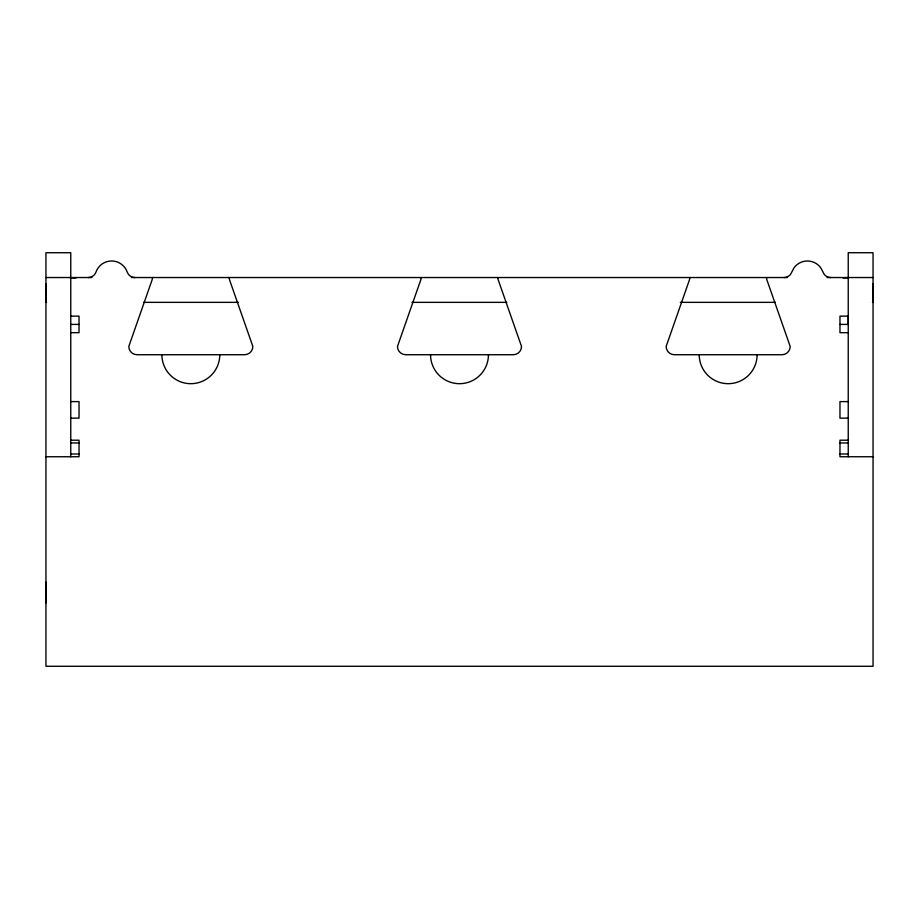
<?xml version="1.0" encoding="UTF-8"?>
<svg xmlns="http://www.w3.org/2000/svg" width="919" height="919" viewBox="0 0 919 919"><rect width="100%" height="100%" fill="white"/><g stroke="black" fill="none" stroke-linecap="round" stroke-linejoin="round"><path stroke-width="1.38" d="M45.95 602.864L45.95 582.187M45.95 283.741L45.95 302.351L46.547 302.351M848.237 315.883L848.237 324.407L839.966 324.407M873.05 283.741L873.05 302.351L872.453 302.351M842.999 277.986L848.719 277.906M45.95 277.538L91.9 277.538M131.509 277.538L787.491 277.538M827.1 277.538L873.05 277.538M143.548 302.351L238.366 302.351M411.93 302.351L506.886 302.351M680.313 302.351L775.406 302.351M70.763 316.136L79.034 316.136L79.034 332.678L70.763 332.678M848.237 316.136L839.966 316.136L839.966 332.678L848.237 332.678M70.763 324.407L79.034 324.407M70.763 401.603L79.034 401.603L79.034 418.145L70.763 418.145M848.237 401.603L839.966 401.603L839.966 418.145L848.237 418.145M70.763 440.201L79.034 440.201L79.034 456.743L45.95 456.743M848.237 440.201L839.966 440.201L839.966 456.743L873.05 456.743M70.763 442.958L79.034 442.958M839.966 442.958L848.237 442.958M70.763 453.986L79.034 453.986M839.966 453.986L848.237 453.986M70.281 277.906L76.001 277.986M848.237 456.835L848.237 252.725L873.05 252.725L873.05 666.275L45.95 666.275L45.95 252.725L70.763 252.725L70.763 456.835M88.213 277.538A8.271 8.271 0 0 0 96.001 272.024A16.542 16.542 0 0 1 127.201 272.024A8.271 8.271 0 0 0 135.001 277.538M152.439 277.538A8.271 8.271 0 0 1 152.095 279.904L128.798 346.463A8.271 8.271 0 0 0 137.069 354.734L244.592 354.734A8.271 8.271 0 0 0 252.863 346.463L229.566 279.904A8.271 8.271 0 0 1 229.222 277.538M421.109 277.538A8.271 8.271 0 0 1 420.764 279.904L397.467 346.463A8.271 8.271 0 0 0 405.738 354.734L513.261 354.734A8.271 8.271 0 0 0 521.533 346.463L498.236 279.904A8.271 8.271 0 0 1 497.891 277.538M830.787 277.538A8.271 8.271 0 0 1 824.159 274.207L820.667 267.659A16.542 16.542 0 0 0 794.131 267.659L790.639 274.207A8.271 8.271 0 0 1 784.01 277.538M766.561 277.538A8.271 8.271 0 0 0 766.905 279.904L790.202 346.463A8.271 8.271 0 0 1 781.931 354.734L674.408 354.734A8.271 8.271 0 0 1 666.137 346.463L689.434 279.904A8.271 8.271 0 0 0 689.778 277.538M488.448 354.734A28.948 28.948 0 0 1 459.5 383.683A28.948 28.948 0 0 1 430.551 354.734M757.118 354.734A28.948 28.948 0 0 1 728.17 383.683A28.948 28.948 0 0 1 699.221 354.734M219.779 354.734A28.948 28.948 0 0 1 190.83 383.683A28.948 28.948 0 0 1 161.882 354.734"/></g></svg>
